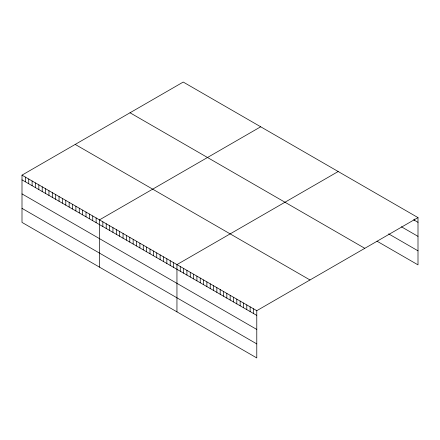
<?xml version="1.0" encoding="UTF-8"?>
<svg xmlns="http://www.w3.org/2000/svg" width="440" height="440" viewBox="0 0 440 440"><rect width="100%" height="100%" fill="white"/><g stroke="black" fill="none" stroke-linecap="round" stroke-linejoin="round"><path stroke-width="0.66" d="M22 175.137L256.779 310.684L256.779 357.945L22 222.398L22 175.137L183.222 82.055L418 217.602L418 264.864L376.981 241.181M260.7 126.786L99.479 219.868L99.479 267.13M338.179 171.518L176.952 264.6L176.952 311.861M256.779 310.684L418 217.602M413.567 219.764L418 222.321M401.368 226.76L418 236.363M388.619 233.86L418 250.828M130.02 112.772L364.799 248.32M75.201 144.419L309.98 279.966M22 179.856L256.779 315.403M22 193.897L256.779 329.445M22 208.357L256.779 343.904M414.673 219.054L414.673 220.402M253.451 308.764L253.451 313.484M250.124 306.845L250.124 311.564M246.802 304.925L246.802 309.645M243.474 303L243.474 307.725M240.147 301.081L240.147 305.8M236.819 299.161L236.819 303.881M233.497 297.242L233.497 301.961M230.17 295.323L230.17 300.041M226.842 293.403L226.842 298.122M223.514 291.484L223.514 296.202M220.193 289.559L220.193 294.283M216.865 287.639L216.865 292.358M213.538 285.72L213.538 290.439M210.215 283.8L210.215 288.519M206.888 281.881L206.888 286.6M203.561 279.961L203.561 284.68M200.233 278.041L200.233 282.761M196.911 276.122L196.911 280.841M193.584 274.197L193.584 278.922M190.256 272.278L190.256 276.997M186.929 270.358L186.929 275.077M183.607 268.439L183.607 273.158M180.279 266.519L180.279 271.238M173.586 262.653L173.586 267.372M170.214 260.706L170.214 265.43M166.848 258.764L166.848 263.483M163.477 256.817L163.477 261.536M160.111 254.876L160.111 259.595M156.739 252.929L156.739 257.648M153.373 250.982L153.373 255.706M150.007 249.04L150.007 253.759M146.636 247.093L146.636 251.812M143.27 245.152L143.27 249.871M139.898 243.205L139.898 247.924M136.532 241.257L136.532 245.982M133.161 239.316L133.161 244.035M129.795 237.369L129.795 242.088M126.423 235.428L126.423 240.147M123.057 233.481L123.057 238.2M119.686 231.534L119.686 236.258M116.32 229.592L116.32 234.311M112.948 227.645L112.948 232.364M109.582 225.704L109.582 230.423M106.216 223.757L106.216 228.476M102.845 221.81L102.845 226.534M96.107 217.921L96.107 222.64M92.741 215.98L92.741 220.698M89.37 214.032L89.37 218.752M86.004 212.086L86.004 216.81M82.632 210.144L82.632 214.863M79.266 208.197L79.266 212.916M75.895 206.256L75.895 210.975M72.529 204.309L72.529 209.028M69.157 202.362L69.157 207.086M65.791 200.42L65.791 205.139M62.425 198.473L62.425 203.192M59.054 196.531L59.054 201.251M55.688 194.585L55.688 199.304M52.316 192.638L52.316 197.362M48.95 190.696L48.95 195.415M45.579 188.749L45.579 193.468M42.213 186.808L42.213 191.527M38.841 184.861L38.841 189.58M35.475 182.913L35.475 187.638M32.104 180.972L32.104 185.691M28.738 179.025L28.738 183.744M25.366 177.084L25.366 181.803"/></g></svg>
